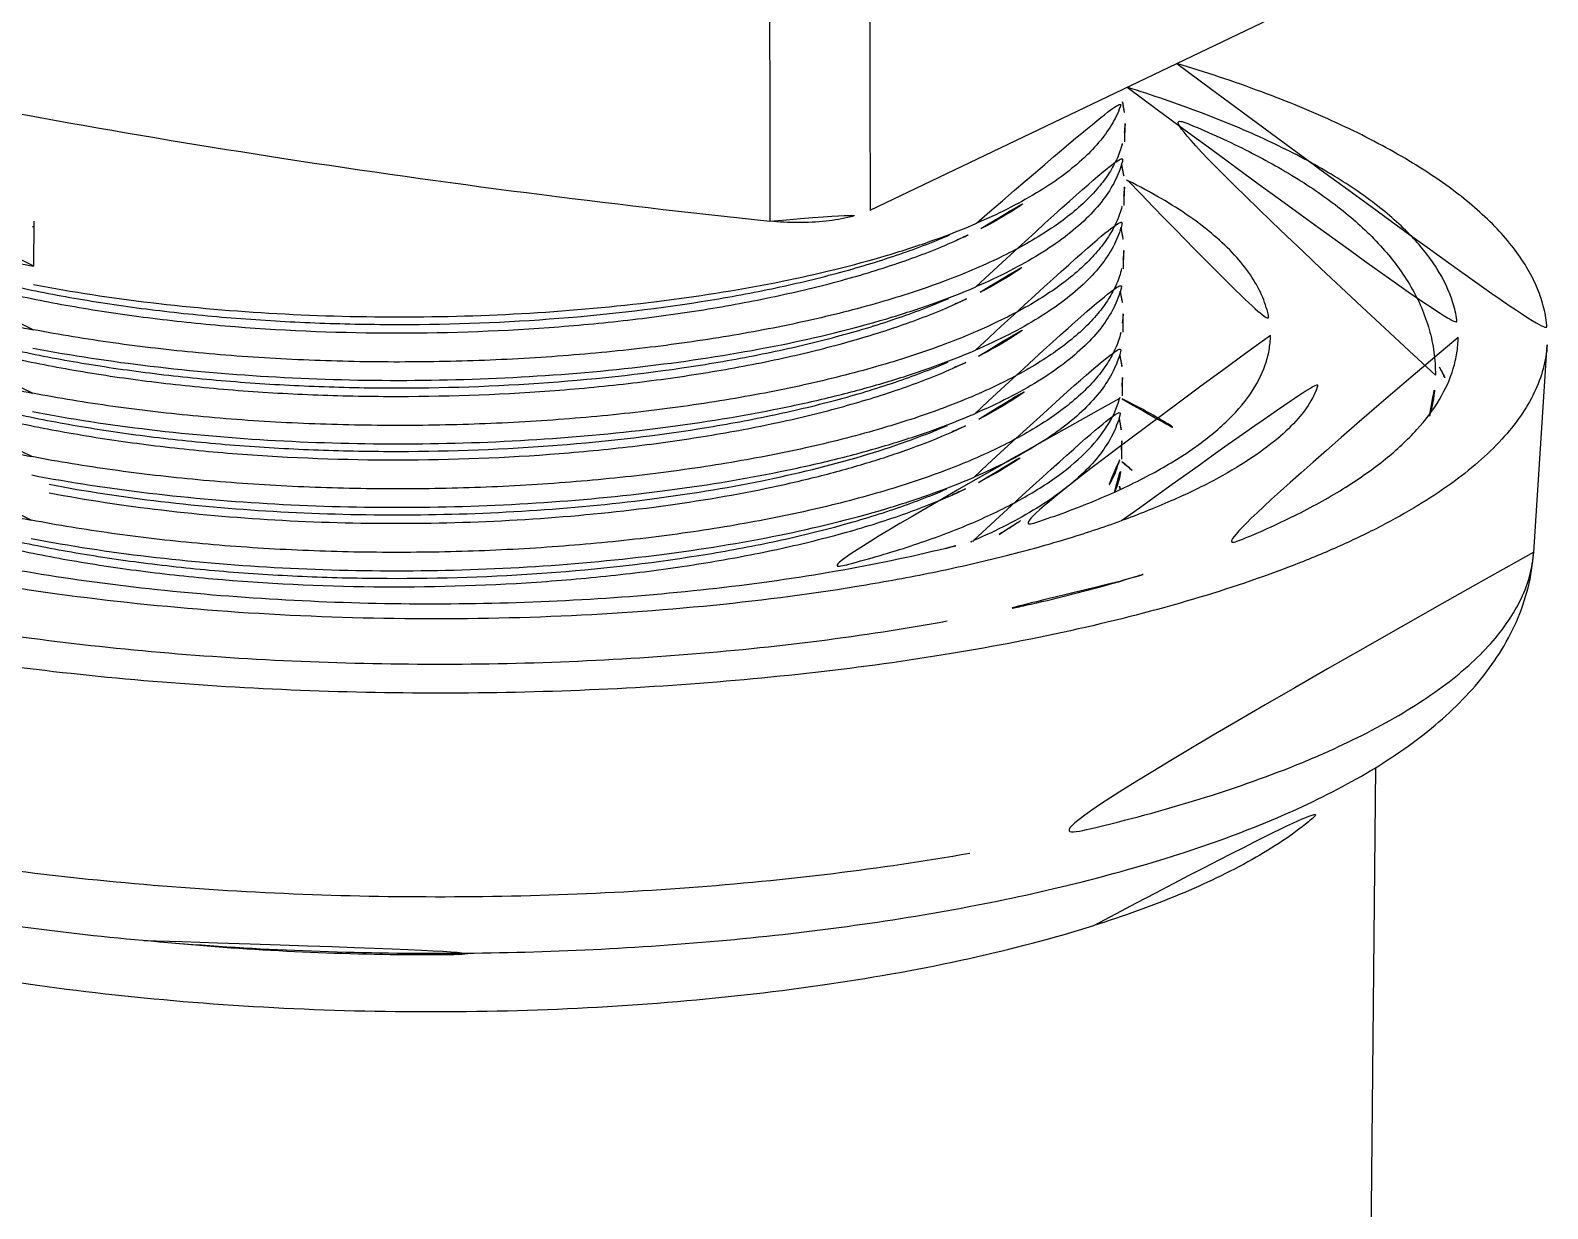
# Model space of a CAD drawing. Extents: x 16296660632 to 16296672714, y -37409619871 to -37409617455.
# Drawn here: x 16296672465.46 to 16296672499.41, y -37409617734.9 to -37409617708.53 of the extents above; entities that cross this region are included whole.
import ezdxf

# ---------------------------------------------------------------- set-up
doc = ezdxf.new("R2010")
doc.units = 0
doc.header["$LTSCALE"] = 10
doc.header["$MEASUREMENT"] = 0
doc.layers.get('0').update_dxf_attribs({"linetype": 'CONTINUOUS'})
doc.layers.add('02___PRT_ALL_AXES', color=7, linetype='CONTINUOUS')

msp = doc.modelspace()

# ---------------------------------------------------------------- linework, layer by layer
at = {"color": 7, "linetype": 'Continuous'}
for p, q in [((16296672484.25094, -37409617712.559158), (16296672494.989229, -37409617707.415253)), ((16296672465.53298, -37409617713.81041), (16296672465.543091, -37409617712.800987)), ((16296672465.49905, -37409617712.923393), (16296672465.524611, -37409617712.928642))]:
    msp.add_line(p, q, dxfattribs=at)
for centre, radius, start, end in [((16296672488.015511, -37409617710.575142), 1.943474, 344.6597788, 346.7234492), ((16296672488.01244, -37409617711.998199), 1.932002, 345.6703214, 346.7078664), ((16296672487.9884, -37409617714.839951), 1.927482, 346.0903314, 346.6953881), ((16296672487.95862, -37409617716.256577), 1.943474, 344.6597788, 346.7234492), ((16296672487.955561, -37409617717.679626), 1.932002, 345.6703214, 346.7078664), ((16296672487.928869, -37409617719.142181), 1.944274, 10.1551402, 15.3302261), ((16296672480.90699, -37409617706.819611), 14.298267, 293.040146, 293.2971586)]:
    msp.add_arc(centre, radius, start, end, dxfattribs=at)
for points, knots in [([(16296672469.85594, -37409617638.882408), (16296672470.415831, -37409617638.667061), (16296672471.53237, -37409617638.297417), (16296672473.236139, -37409617637.984299), (16296672474.914249, -37409617637.96637), (16296672476.544609, -37409617638.270264), (16296672478.09824, -37409617638.934486), (16296672479.533991, -37409617640.001381), (16296672480.77062, -37409617641.513046), (16296672481.583771, -37409617643.065483), (16296672482.127701, -37409617644.473824), (16296672482.495449, -37409617645.631447), (16296672482.81155, -37409617646.851677), (16296672483.175249, -37409617648.569054), (16296672483.52017, -37409617650.811317), (16296672483.7966, -37409617653.586143), (16296672483.970449, -37409617656.439133), (16296672484.0951, -37409617660.32402), (16296672484.1327, -37409617664.240288), (16296672484.154659, -37409617668.171059), (16296672484.17609, -37409617672.111137), (16296672484.19754, -37409617677.038696), (16296672484.21501, -37409617682.954483), (16296672484.22998, -37409617690.848053), (16296672484.23353, -37409617700.716614), (16296672484.23694, -37409617708.612122), (16296672484.25094, -37409617712.559128)], [0, 0, 0, 0, 0.021498016, 0.042040326, 0.061835808, 0.081306368, 0.101050375, 0.121874633, 0.144775849, 0.170431115, 0.184335955, 0.198857121, 0.213933468, 0.229491312, 0.261752134, 0.29517308, 0.32939663, 0.364165571, 0.434458968, 0.469742802, 0.505038251, 0.57566332, 0.646335343, 0.717045755, 0.858548588, 1, 1, 1, 1]), ([(16296672471.04797, -37409617639.771881), (16296672471.56144, -37409617639.677803), (16296672472.59067, -37409617639.566147), (16296672474.131269, -37409617639.679161), (16296672475.620621, -37409617640.097969), (16296672476.77354, -37409617640.731651), (16296672477.619511, -37409617641.414307), (16296672478.224131, -37409617642.039513), (16296672478.77832, -37409617642.770447), (16296672479.27916, -37409617643.601639), (16296672479.72242, -37409617644.526657), (16296672480.245211, -37409617645.89933), (16296672480.76017, -37409617647.775887), (16296672481.19376, -37409617650.171288), (16296672481.49859, -37409617652.696037), (16296672481.69968, -37409617655.308098), (16296672481.83275, -37409617657.977127), (16296672481.91243, -37409617660.682373), (16296672481.94803, -37409617663.407883), (16296672481.966391, -37409617666.143127), (16296672481.98575, -37409617669.796371), (16296672482.005819, -37409617674.365883), (16296672482.02492, -37409617681.682114), (16296672482.02915, -37409617690.833344), (16296672482.007629, -37409617701.816727), (16296672481.99795, -37409617709.140129), (16296672482.005791, -37409617712.800987)], [0, 0, 0, 0, 0.019751842, 0.038963282, 0.058105917, 0.077852675, 0.08824983, 0.099154207, 0.110674242, 0.122883543, 0.135810756, 0.149432415, 0.178414838, 0.209277761, 0.241472339, 0.27459681, 0.308384432, 0.342579012, 0.376994038, 0.411516634, 0.446075686, 0.515225006, 0.584416507, 0.722903075, 0.861482184, 1, 1, 1, 1]), ([(16296672460.882999, -37409617709.552238), (16296672464.28087, -37409617710.260201), (16296672471.299841, -37409617711.512032), (16296672478.37085, -37409617712.417717), (16296672482.005791, -37409617712.800987)], [0, 0, 0, 0, 0.487071401, 1, 1, 1, 1]), ([(16296672465.53298, -37409617713.81041), (16296672465.017981, -37409617713.711693), (16296672464.031561, -37409617713.498306), (16296672462.634939, -37409617713.11335), (16296672461.39316, -37409617712.680649), (16296672460.322399, -37409617712.206558), (16296672459.436331, -37409617711.697609), (16296672458.835791, -37409617711.230324), (16296672458.469, -37409617710.84082), (16296672458.25894, -37409617710.556374), (16296672458.103029, -37409617710.267982), (16296672458.03422, -37409617710.068604), (16296672458.010189, -37409617709.969994)], [0, 0, 0, 0, 0.179478812, 0.345250895, 0.495547443, 0.629180077, 0.745461982, 0.844586117, 0.88818744, 0.928234901, 0.965264993, 1, 1, 1, 1]), ([(16296672486.63307, -37409617712.850304), (16296672487.09304, -37409617712.652222), (16296672487.7421, -37409617712.332809), (16296672488.512329, -37409617711.828461), (16296672488.980579, -37409617711.453079), (16296672489.36256, -37409617711.065567), (16296672489.655821, -37409617710.666992), (16296672489.85774, -37409617710.258926), (16296672489.93071, -37409617709.975891), (16296672489.94982, -37409617709.837029)], [0, 0, 0, 0, 0.322571126, 0.463980689, 0.592342147, 0.708403884, 0.813496209, 0.909715267, 1, 1, 1, 1]), ([(16296672489.895809, -37409617710.130432), (16296672489.90629, -37409617710.170677), (16296672489.9426, -37409617710.330566), (16296672489.95789, -37409617710.495277), (16296672489.956631, -37409617710.617592)], [0, 0, 0, 0, 0.253752675, 1, 1, 1, 1]), ([(16296672489.956631, -37409617710.617592), (16296672489.95628, -37409617710.651329), (16296672489.95108, -37409617710.787064), (16296672489.93047, -37409617710.922142), (16296672489.90704, -37409617711.021477)], [0, 0, 0, 0, 0.248453974, 1, 1, 1, 1]), ([(16296672489.88974, -37409617711.089287), (16296672489.85799, -37409617711.205063), (16296672489.770241, -37409617711.438469), (16296672489.577551, -37409617711.774551), (16296672489.32193, -37409617712.104347), (16296672488.880449, -37409617712.552994), (16296672488.165291, -37409617713.086037), (16296672487.118731, -37409617713.659042), (16296672485.86404, -37409617714.183723), (16296672484.42025, -37409617714.652344), (16296672482.809349, -37409617715.058022), (16296672481.05673, -37409617715.394501), (16296672479.19022, -37409617715.656723), (16296672477.23966, -37409617715.840813), (16296672475.23634, -37409617715.944138), (16296672473.212429, -37409617715.965477), (16296672471.200491, -37409617715.904961), (16296672469.232759, -37409617715.764069), (16296672467.34103, -37409617715.545517), (16296672466.11351, -37409617715.344772), (16296672465.518749, -37409617715.230766)], [0, 0, 0, 0, 0.013956451, 0.028825671, 0.044883939, 0.062333724, 0.101871247, 0.148022836, 0.200772143, 0.25975126, 0.324351082, 0.393786775, 0.467143278, 0.543408618, 0.621501877, 0.700300275, 0.778666053, 0.855458679, 0.929593073, 1, 1, 1, 1]), ([(16296672465.518749, -37409617715.230766), (16296672465.00374, -37409617715.132042), (16296672464.0173, -37409617714.918648), (16296672462.620661, -37409617714.533684), (16296672461.37886, -37409617714.100983), (16296672460.3081, -37409617713.626869), (16296672459.42202, -37409617713.117897), (16296672458.821501, -37409617712.650597), (16296672458.4547, -37409617712.261093), (16296672458.24465, -37409617711.976624), (16296672458.088751, -37409617711.688217), (16296672458.01996, -37409617711.488823), (16296672457.99593, -37409617711.390221)], [0, 0, 0, 0, 0.179480792, 0.345252934, 0.495549033, 0.629180386, 0.745460427, 0.844584243, 0.888186298, 0.928234107, 0.96526458, 1, 1, 1, 1]), ([(16296672486.618851, -37409617714.27066), (16296672486.874439, -37409617714.160599), (16296672487.358, -37409617713.93544), (16296672488.02618, -37409617713.563507), (16296672488.6017, -37409617713.174263), (16296672489.08091, -37409617712.769508), (16296672489.46089, -37409617712.35112), (16296672489.738449, -37409617711.920097), (16296672489.91, -37409617711.478447), (16296672489.950979, -37409617711.175903), (16296672489.952511, -37409617711.028763)], [0, 0, 0, 0, 0.170833417, 0.327169947, 0.46899374, 0.596710233, 0.711350338, 0.814722735, 0.909654095, 1, 1, 1, 1]), ([(16296672489.87809, -37409617711.537514), (16296672489.88916, -37409617711.57885), (16296672489.927509, -37409617711.743027), (16296672489.94372, -37409617711.91243), (16296672489.9424, -37409617712.038162)], [0, 0, 0, 0, 0.253954798, 1, 1, 1, 1]), ([(16296672489.9424, -37409617712.038162), (16296672489.942051, -37409617712.07193), (16296672489.936831, -37409617712.207787), (16296672489.91617, -37409617712.342979), (16296672489.892691, -37409617712.44239)], [0, 0, 0, 0, 0.248449616, 1, 1, 1, 1]), ([(16296672489.884331, -37409617712.476372), (16296672489.854691, -37409617712.592438), (16296672489.771049, -37409617712.826653), (16296672489.583719, -37409617713.164322), (16296672489.332951, -37409617713.495743), (16296672488.897421, -37409617713.9468), (16296672488.18804, -37409617714.482986), (16296672487.146509, -37409617715.059418), (16296672485.89501, -37409617715.587502), (16296672484.452591, -37409617716.059441), (16296672482.84132, -37409617716.468246), (16296672481.086729, -37409617716.80761), (16296672479.21682, -37409617717.072357), (16296672477.2617, -37409617717.258591), (16296672475.25293, -37409617717.363617), (16296672473.222969, -37409617717.386169), (16296672471.20467, -37409617717.32634), (16296672469.23053, -37409617717.185638), (16296672467.332649, -37409617716.966789), (16296672466.10116, -37409617716.765503), (16296672465.50453, -37409617716.651123)], [0, 0, 0, 0, 0.013909454, 0.028705828, 0.044674792, 0.062026792, 0.101366082, 0.147342276, 0.199955186, 0.258844135, 0.323401287, 0.392842095, 0.466247507, 0.54259814, 0.620804862, 0.699736557, 0.77824653, 0.855187196, 0.929464935, 1, 1, 1, 1]), ([(16296672486.73114, -37409617712.969872), (16296672486.99309, -37409617712.836143), (16296672487.477261, -37409617712.563377), (16296672487.92938, -37409617712.238777), (16296672488.12919, -37409617712.071289)], [0, 0, 0, 0, 0.530096463, 1, 1, 1, 1]), ([(16296672465.52886, -37409617714.221352), (16296672466.398161, -37409617714.387993), (16296672468.208, -37409617714.661186), (16296672471.00181, -37409617714.899277), (16296672473.894541, -37409617714.97274), (16296672476.789671, -37409617714.87751), (16296672479.591009, -37409617714.615646), (16296672482.20533, -37409617714.194847), (16296672484.217529, -37409617713.70887), (16296672485.660931, -37409617713.241463), (16296672486.320829, -37409617712.984756), (16296672486.63307, -37409617712.850304)], [0, 0, 0, 0, 0.124131295, 0.256437342, 0.393002056, 0.529705189, 0.662446408, 0.787311723, 0.900780038, 0.952322413, 1, 1, 1, 1]), ([(16296672482.005791, -37409617712.800987), (16296672482.215469, -37409617712.823097), (16296672482.635571, -37409617712.843933), (16296672483.24399, -37409617712.813873), (16296672483.78668, -37409617712.726631), (16296672484.11405, -37409617712.624687), (16296672484.25094, -37409617712.559158)], [0, 0, 0, 0, 0.277526793, 0.552511844, 0.800238387, 1, 1, 1, 1]), ([(16296672486.60463, -37409617715.691002), (16296672486.860241, -37409617715.58094), (16296672487.343821, -37409617715.355766), (16296672488.01206, -37409617714.98381), (16296672488.58761, -37409617714.594521), (16296672489.06683, -37409617714.189743), (16296672489.44681, -37409617713.771294), (16296672489.72434, -37409617713.340233), (16296672489.89584, -37409617712.898552), (16296672489.93679, -37409617712.595978), (16296672489.938299, -37409617712.448807)], [0, 0, 0, 0, 0.170835548, 0.327174959, 0.468998961, 0.596715991, 0.711354755, 0.81472574, 0.909655278, 1, 1, 1, 1]), ([(16296672465.50453, -37409617716.651123), (16296672464.9904, -37409617716.552567), (16296672464.00556, -37409617716.339569), (16296672462.611019, -37409617715.955406), (16296672461.37072, -37409617715.523651), (16296672460.300779, -37409617715.050636), (16296672459.414749, -37409617714.54274), (16296672458.813749, -37409617714.076691), (16296672458.44593, -37409617713.68779), (16296672458.17499, -37409617713.323761), (16296672458.03426, -37409617713.021606), (16296672457.98374, -37409617712.818817)], [0, 0, 0, 0, 0.179388827, 0.345101977, 0.495380095, 0.629038694, 0.745392125, 0.844623117, 0.888283986, 0.928388194, 1, 1, 1, 1]), ([(16296672461.16147, -37409617713.178207), (16296672461.51585, -37409617713.347313), (16296672462.28686, -37409617713.665977), (16296672463.540091, -37409617714.072701), (16296672464.941971, -37409617714.430397), (16296672466.47261, -37409617714.733353), (16296672468.110439, -37409617714.97673), (16296672470.43605, -37409617715.219467), (16296672473.43425, -37409617715.348152), (16296672476.44558, -37409617715.25045), (16296672478.81192, -37409617715.030434), (16296672480.501659, -37409617714.800056), (16296672482.09774, -37409617714.505966), (16296672483.577551, -37409617714.152107), (16296672484.920071, -37409617713.743294), (16296672485.75491, -37409617713.420921), (16296672486.14327, -37409617713.249069)], [0, 0, 0, 0, 0.046209236, 0.098017577, 0.154942744, 0.216365646, 0.281562606, 0.349729601, 0.491461932, 0.6343358, 0.703915921, 0.771065829, 0.834955954, 0.894828979, 0.950022918, 1, 1, 1, 1]), ([(16296672461.352711, -37409617713.077003), (16296672461.71133, -37409617713.240013), (16296672462.487061, -37409617713.547096), (16296672463.741579, -37409617713.939232), (16296672465.136641, -37409617714.283241), (16296672466.65317, -37409617714.573822), (16296672468.27051, -37409617714.806503), (16296672469.966379, -37409617714.977562), (16296672471.717449, -37409617715.08429), (16296672474.09234, -37409617715.138107), (16296672477.02243, -37409617715.040207), (16296672479.87516, -37409617714.723091), (16296672482.017509, -37409617714.333282), (16296672483.477949, -37409617713.989342), (16296672484.80744, -37409617713.592148), (16296672485.6366, -37409617713.279404), (16296672486.0236, -37409617713.112747)], [0, 0, 0, 0, 0.046986327, 0.099372577, 0.156672081, 0.218275472, 0.283479082, 0.351505789, 0.421525862, 0.492674693, 0.634792859, 0.770874182, 0.834595094, 0.894431374, 0.949742002, 1, 1, 1, 1]), ([(16296672486.14327, -37409617713.249069), (16296672486.19416, -37409617713.226547), (16296672486.391979, -37409617713.137482), (16296672486.587481, -37409617713.043243), (16296672486.73114, -37409617712.969872)], [0, 0, 0, 0, 0.256505839, 1, 1, 1, 1]), ([(16296672489.860861, -37409617712.946716), (16296672489.872419, -37409617712.988953), (16296672489.912491, -37409617713.156548), (16296672489.929501, -37409617713.329742), (16296672489.92819, -37409617713.458237)], [0, 0, 0, 0, 0.254127686, 1, 1, 1, 1]), ([(16296672489.92819, -37409617713.458237), (16296672489.927839, -37409617713.492012), (16296672489.922649, -37409617713.627853), (16296672489.902, -37409617713.763046), (16296672489.878531, -37409617713.862473)], [0, 0, 0, 0, 0.248451261, 1, 1, 1, 1]), ([(16296672489.878531, -37409617713.862473), (16296672489.851061, -37409617713.978844), (16296672489.77169, -37409617714.213852), (16296672489.58993, -37409617714.553146), (16296672489.344179, -37409617714.886253), (16296672488.91489, -37409617715.339752), (16296672488.21154, -37409617715.879173), (16296672487.175301, -37409617716.459106), (16296672485.9272, -37409617716.990677), (16296672484.48628, -37409617717.466042), (16296672482.874701, -37409617717.87809), (16296672481.118111, -37409617718.220444), (16296672479.244749, -37409617718.487831), (16296672477.284969, -37409617718.676262), (16296672475.270611, -37409617718.783043), (16296672473.23439, -37409617718.806847), (16296672471.20948, -37409617718.747726), (16296672469.228689, -37409617718.607224), (16296672467.32444, -37409617718.388062), (16296672466.08886, -37409617718.186218), (16296672465.490311, -37409617718.071487)], [0, 0, 0, 0, 0.013864243, 0.028587896, 0.044466217, 0.061717939, 0.100851749, 0.146644453, 0.1991134, 0.257906098, 0.322418965, 0.391864906, 0.465319359, 0.541756479, 0.620079477, 0.699148777, 0.777810615, 0.854906712, 0.929332844, 1, 1, 1, 1]), ([(16296672486.70941, -37409617714.394073), (16296672486.970961, -37409617714.260788), (16296672487.454571, -37409617713.988953), (16296672487.906469, -37409617713.66568), (16296672488.10635, -37409617713.498848)], [0, 0, 0, 0, 0.529961491, 1, 1, 1, 1]), ([(16296672486.59041, -37409617717.111366), (16296672486.84606, -37409617717.001282), (16296672487.32971, -37409617716.776077), (16296672487.99802, -37409617716.40406), (16296672488.573629, -37409617716.014709), (16296672489.052879, -37409617715.60984), (16296672489.432859, -37409617715.191322), (16296672489.71035, -37409617714.760147), (16296672489.881769, -37409617714.318382), (16296672489.922621, -37409617714.015747), (16296672489.92408, -37409617713.868561)], [0, 0, 0, 0, 0.17083926, 0.327179687, 0.469003761, 0.596718705, 0.711354931, 0.814722999, 0.909651781, 1, 1, 1, 1]), ([(16296672465.490311, -37409617718.071487), (16296672464.97637, -37409617717.972961), (16296672463.991899, -37409617717.760048), (16296672462.59782, -37409617717.376083), (16296672461.35784, -37409617716.944511), (16296672460.288071, -37409617716.471733), (16296672459.40205, -37409617715.964088), (16296672458.80093, -37409617715.49826), (16296672458.432911, -37409617715.109558), (16296672458.16173, -37409617714.745743), (16296672458.02072, -37409617714.443718), (16296672457.969971, -37409617714.240997)], [0, 0, 0, 0, 0.179358496, 0.345048785, 0.495316093, 0.62897726, 0.745341527, 0.844590313, 0.888261258, 0.928375288, 1, 1, 1, 1]), ([(16296672461.33849, -37409617714.497353), (16296672461.6971, -37409617714.66037), (16296672462.472851, -37409617714.967438), (16296672463.72735, -37409617715.359589), (16296672465.12241, -37409617715.703613), (16296672466.63895, -37409617715.994171), (16296672468.256281, -37409617716.22683), (16296672469.95216, -37409617716.397926), (16296672471.70322, -37409617716.504646), (16296672474.078119, -37409617716.558456), (16296672477.008209, -37409617716.460579), (16296672479.860941, -37409617716.143448), (16296672482.00329, -37409617715.753616), (16296672483.46373, -37409617715.409721), (16296672484.793221, -37409617715.012512), (16296672485.62237, -37409617714.699753), (16296672486.009371, -37409617714.533096)], [0, 0, 0, 0, 0.0469868, 0.099372517, 0.15667177, 0.218275718, 0.28347938, 0.3515058, 0.421525979, 0.492674979, 0.634793169, 0.770874317, 0.83459526, 0.894432075, 0.949742679, 1, 1, 1, 1]), ([(16296672465.514641, -37409617715.641708), (16296672466.38394, -37409617715.808342), (16296672468.193781, -37409617716.081543), (16296672470.98757, -37409617716.319641), (16296672473.88027, -37409617716.393089), (16296672476.7754, -37409617716.297859), (16296672479.576759, -37409617716.036003), (16296672482.191099, -37409617715.615219), (16296672484.2033, -37409617715.129227), (16296672485.6467, -37409617714.661812), (16296672486.306601, -37409617714.405113), (16296672486.618851, -37409617714.27066)], [0, 0, 0, 0, 0.124131696, 0.256437437, 0.392999238, 0.529701966, 0.662445185, 0.787312265, 0.900779445, 0.952321924, 1, 1, 1, 1]), ([(16296672486.098089, -37409617714.68306), (16296672486.15107, -37409617714.659782), (16296672486.356831, -37409617714.567749), (16296672486.560129, -37409617714.470154), (16296672486.70941, -37409617714.394073)], [0, 0, 0, 0, 0.256729478, 1, 1, 1, 1]), ([(16296672489.848499, -37409617714.37394), (16296672489.859739, -37409617714.415558), (16296672489.898689, -37409617714.580803), (16296672489.91523, -37409617714.751373), (16296672489.913971, -37409617714.877983)], [0, 0, 0, 0, 0.254016321, 1, 1, 1, 1]), ([(16296672461.24114, -37409617714.642807), (16296672461.598351, -37409617714.809181), (16296672462.373341, -37409617715.122528), (16296672463.62985, -37409617715.522507), (16296672465.031361, -37409617715.873703), (16296672466.55829, -37409617716.170593), (16296672468.18936, -37409617716.408501), (16296672469.901621, -37409617716.583618), (16296672471.671009, -37409617716.693024), (16296672474.07173, -37409617716.748421), (16296672476.467529, -37409617716.668243), (16296672478.815121, -37409617716.448624), (16296672480.49165, -37409617716.219528), (16296672482.07585, -37409617715.927727), (16296672483.54566, -37409617715.577003), (16296672484.880461, -37409617715.172089), (16296672485.71122, -37409617714.853073), (16296672486.098089, -37409617714.68306)], [0, 0, 0, 0, 0.046622198, 0.098753803, 0.15590899, 0.217470841, 0.282721138, 0.350866299, 0.421057823, 0.492409408, 0.634936465, 0.704334462, 0.77131704, 0.835070185, 0.894849838, 0.95000362, 1, 1, 1, 1]), ([(16296672489.913971, -37409617714.877983), (16296672489.913639, -37409617714.911858), (16296672489.908449, -37409617715.048149), (16296672489.88773, -37409617715.183792), (16296672489.864149, -37409617715.283524)], [0, 0, 0, 0, 0.248447573, 1, 1, 1, 1]), ([(16296672486.67672, -37409617715.823822), (16296672486.952881, -37409617715.683792), (16296672487.46139, -37409617715.397972), (16296672487.934469, -37409617715.054832), (16296672488.141569, -37409617714.877411)], [0, 0, 0, 0, 0.531709467, 1, 1, 1, 1]), ([(16296672489.85936, -37409617715.303299), (16296672489.83058, -37409617715.419479), (16296672489.748659, -37409617715.65403), (16296672489.56357, -37409617715.992363), (16296672489.31481, -37409617716.324463), (16296672488.88179, -37409617716.776489), (16296672488.17485, -37409617717.313957), (16296672487.135469, -37409617717.8918), (16296672485.885361, -37409617718.421272), (16296672484.443569, -37409617718.894592), (16296672482.83218, -37409617719.304718), (16296672481.07678, -37409617719.645279), (16296672479.2055, -37409617719.911102), (16296672477.248529, -37409617720.098213), (16296672475.23752, -37409617720.203949), (16296672473.205021, -37409617720.227013), (16296672471.18401, -37409617720.167473), (16296672469.20714, -37409617720.026848), (16296672467.30665, -37409617719.807869), (16296672466.07349, -37409617719.606361), (16296672465.476089, -37409617719.491837)], [0, 0, 0, 0, 0.013890921, 0.028657823, 0.04459015, 0.061901635, 0.101157536, 0.147058382, 0.199611519, 0.258461013, 0.323000636, 0.392443803, 0.465868374, 0.542252335, 0.620504658, 0.699492763, 0.778066388, 0.855071898, 0.929411268, 1, 1, 1, 1]), ([(16296672486.57618, -37409617718.531731), (16296672486.831791, -37409617718.421661), (16296672487.315359, -37409617718.196503), (16296672487.98358, -37409617717.824547), (16296672488.559111, -37409617717.435272), (16296672489.03833, -37409617717.030502), (16296672489.41832, -37409617716.612083), (16296672489.69586, -37409617716.181023), (16296672489.86738, -37409617715.739349), (16296672489.908331, -37409617715.436768), (16296672489.909849, -37409617715.289597)], [0, 0, 0, 0, 0.170835021, 0.327170701, 0.468992518, 0.596707276, 0.711346692, 0.814719426, 0.909651947, 1, 1, 1, 1]), ([(16296672465.476089, -37409617719.491837), (16296672464.96109, -37409617719.393112), (16296672463.97467, -37409617719.179733), (16296672462.578051, -37409617718.794777), (16296672461.336269, -37409617718.362083), (16296672460.26552, -37409617717.887993), (16296672459.37944, -37409617717.379028), (16296672458.7789, -37409617716.911751), (16296672458.412109, -37409617716.522263), (16296672458.202049, -37409617716.237808), (16296672458.046141, -37409617715.949409), (16296672457.977329, -37409617715.750023), (16296672457.953291, -37409617715.651443)], [0, 0, 0, 0, 0.179478812, 0.345250895, 0.495547443, 0.629180077, 0.745461982, 0.844586117, 0.88818744, 0.928234901, 0.965264993, 1, 1, 1, 1]), ([(16296672465.50042, -37409617717.062073), (16296672466.369711, -37409617717.228699), (16296672468.179569, -37409617717.501907), (16296672470.973391, -37409617717.740013), (16296672473.866091, -37409617717.813454), (16296672476.761271, -37409617717.718239), (16296672479.562441, -37409617717.456291), (16296672481.78916, -37409617717.098213), (16296672483.44846, -37409617716.72805), (16296672484.585079, -37409617716.421463), (16296672485.632509, -37409617716.082123), (16296672486.292391, -37409617715.82547), (16296672486.60463, -37409617715.691002)], [0, 0, 0, 0, 0.12412803, 0.256432315, 0.392991513, 0.52968905, 0.662428565, 0.787293401, 0.845661516, 0.9007854, 0.952324598, 1, 1, 1, 1]), ([(16296672486.09408, -37409617716.09893), (16296672486.14448, -37409617716.076729), (16296672486.3405, -37409617715.988907), (16296672486.534269, -37409617715.896057), (16296672486.67672, -37409617715.823822)], [0, 0, 0, 0, 0.256393524, 1, 1, 1, 1]), ([(16296672489.83893, -37409617715.811859), (16296672489.849409, -37409617715.852119), (16296672489.88571, -37409617716.011993), (16296672489.900999, -37409617716.176697), (16296672489.89974, -37409617716.299019)], [0, 0, 0, 0, 0.253752675, 1, 1, 1, 1]), ([(16296672461.220261, -37409617716.060059), (16296672461.57744, -37409617716.226677), (16296672462.352539, -37409617716.540573), (16296672463.60952, -37409617716.941177), (16296672465.01186, -37409617717.292908), (16296672466.53994, -37409617717.590263), (16296672468.17243, -37409617717.828568), (16296672470.486719, -37409617718.065247), (16296672473.46694, -37409617718.188538), (16296672476.458561, -37409617718.088371), (16296672478.8083, -37409617717.868134), (16296672480.48608, -37409617717.638527), (16296672482.07126, -37409617717.346077), (16296672483.54166, -37409617716.994637), (16296672484.87665, -37409617716.588913), (16296672485.70734, -37409617716.269257), (16296672486.09408, -37409617716.09893)], [0, 0, 0, 0, 0.046600232, 0.098719718, 0.155872685, 0.217439753, 0.282701685, 0.350864014, 0.492422268, 0.634987719, 0.704398161, 0.771386555, 0.835137686, 0.894905554, 0.950036351, 1, 1, 1, 1]), ([(16296672461.32428, -37409617715.917709), (16296672461.68289, -37409617716.080727), (16296672462.45863, -37409617716.387787), (16296672463.71312, -37409617716.779961), (16296672465.108191, -37409617717.123962), (16296672466.624729, -37409617717.41452), (16296672468.24206, -37409617717.647202), (16296672469.937929, -37409617717.818283), (16296672471.688999, -37409617717.925011), (16296672474.06389, -37409617717.978813), (16296672476.99399, -37409617717.880959), (16296672479.84672, -37409617717.563789), (16296672481.989071, -37409617717.174004), (16296672483.449511, -37409617716.830078), (16296672484.77899, -37409617716.432854), (16296672485.60815, -37409617716.12011), (16296672485.99514, -37409617715.953468)], [0, 0, 0, 0, 0.046986273, 0.099371659, 0.156671519, 0.218275631, 0.283478935, 0.351505401, 0.421525892, 0.492674786, 0.634793256, 0.770874146, 0.834595555, 0.894432441, 0.949742403, 1, 1, 1, 1]), ([(16296672486.68215, -37409617717.234177), (16296672486.97123, -37409617717.086853), (16296672487.50094, -37409617716.786087), (16296672487.990511, -37409617716.421333), (16296672488.202, -37409617716.232513)], [0, 0, 0, 0, 0.533676721, 1, 1, 1, 1]), ([(16296672489.89974, -37409617716.299019), (16296672489.899389, -37409617716.332764), (16296672489.894199, -37409617716.468491), (16296672489.873581, -37409617716.603569), (16296672489.850149, -37409617716.702904)], [0, 0, 0, 0, 0.248453974, 1, 1, 1, 1]), ([(16296672489.832861, -37409617716.770729), (16296672489.77338, -37409617716.987587), (16296672489.56391, -37409617717.431801), (16296672489.054029, -37409617718.033577), (16296672488.346411, -37409617718.605026), (16296672487.44939, -37409617719.142479), (16296672486.373249, -37409617719.641418), (16296672485.131109, -37409617720.096069), (16296672483.738911, -37409617720.500793), (16296672482.75655, -37409617720.726151), (16296672482.24428, -37409617720.830688)], [0, 0, 0, 0, 0.075598682, 0.162224311, 0.263197673, 0.380009937, 0.512923358, 0.661376794, 0.824247164, 1, 1, 1, 1]), ([(16296672486.56196, -37409617719.95208), (16296672486.817551, -37409617719.842018), (16296672487.301109, -37409617719.616882), (16296672487.96929, -37409617719.244926), (16296672488.544809, -37409617718.85569), (16296672489.024019, -37409617718.450943), (16296672489.404011, -37409617718.032547), (16296672489.681561, -37409617717.601517), (16296672489.853109, -37409617717.159882), (16296672489.894091, -37409617716.857338), (16296672489.89562, -37409617716.710167)], [0, 0, 0, 0, 0.170833417, 0.327169947, 0.46899374, 0.596710233, 0.711350338, 0.814722735, 0.909654095, 1, 1, 1, 1]), ([(16296672465.4862, -37409617718.482422), (16296672466.355499, -37409617718.649063), (16296672468.16538, -37409617718.922272), (16296672470.95923, -37409617719.160362), (16296672473.851959, -37409617719.233803), (16296672476.747129, -37409617719.138588), (16296672479.548269, -37409617718.876648), (16296672481.77495, -37409617718.518562), (16296672483.43424, -37409617718.148392), (16296672484.57086, -37409617717.841812), (16296672485.61829, -37409617717.502487), (16296672486.27817, -37409617717.245827), (16296672486.59041, -37409617717.111366)], [0, 0, 0, 0, 0.124128941, 0.256434928, 0.39299672, 0.529693911, 0.662430225, 0.787293429, 0.84566137, 0.900785443, 0.952325006, 1, 1, 1, 1]), ([(16296672489.821211, -37409617717.218941), (16296672489.83227, -37409617717.260277), (16296672489.870621, -37409617717.424454), (16296672489.886829, -37409617717.593857), (16296672489.885521, -37409617717.719597)], [0, 0, 0, 0, 0.253954798, 1, 1, 1, 1]), ([(16296672465.87553, -37409617718.880539), (16296672466.70953, -37409617719.039726), (16296672468.446119, -37409617719.300087), (16296672471.12668, -37409617719.524979), (16296672473.901529, -37409617719.59095), (16296672476.67701, -37409617719.494171), (16296672479.359461, -37409617719.236633), (16296672481.489229, -37409617718.887207), (16296672483.0737, -37409617718.526993), (16296672484.15695, -37409617718.229233), (16296672485.153351, -37409617717.90007), (16296672485.780109, -37409617717.651207), (16296672486.076229, -37409617717.520882)], [0, 0, 0, 0, 0.124348436, 0.256917541, 0.393732243, 0.530614662, 0.66340731, 0.788150439, 0.84638339, 0.901319625, 0.952617275, 1, 1, 1, 1]), ([(16296672465.87743, -37409617718.691147), (16296672466.70529, -37409617718.849182), (16296672468.428801, -37409617719.108093), (16296672471.08927, -37409617719.333099), (16296672473.844021, -37409617719.401466), (16296672476.601311, -37409617719.309334), (16296672479.269661, -37409617719.058617), (16296672481.760441, -37409617718.656631), (16296672483.677971, -37409617718.192841), (16296672485.0539, -37409617717.746887), (16296672485.68314, -37409617717.502068), (16296672485.98093, -37409617717.373817)], [0, 0, 0, 0, 0.124077996, 0.256330281, 0.392847926, 0.529521146, 0.662256322, 0.787147504, 0.900678564, 0.952265956, 1, 1, 1, 1]), ([(16296672486.076229, -37409617717.520882), (16296672486.128731, -37409617717.497787), (16296672486.332661, -37409617717.406433), (16296672486.534161, -37409617717.309608), (16296672486.68215, -37409617717.234177)], [0, 0, 0, 0, 0.256665545, 1, 1, 1, 1]), ([(16296672486.67425, -37409617718.651321), (16296672486.936199, -37409617718.51757), (16296672487.42037, -37409617718.244812), (16296672487.872499, -37409617717.920197), (16296672488.0723, -37409617717.752724)], [0, 0, 0, 0, 0.530096463, 1, 1, 1, 1]), ([(16296672489.885521, -37409617717.719597), (16296672489.88517, -37409617717.753357), (16296672489.87994, -37409617717.889214), (16296672489.85928, -37409617718.024406), (16296672489.8358, -37409617718.123833)], [0, 0, 0, 0, 0.248449616, 1, 1, 1, 1]), ([(16296672489.82745, -37409617718.157799), (16296672489.790489, -37409617718.30249), (16296672489.67808, -37409617718.595772), (16296672489.511, -37409617718.860611), (16296672489.414289, -37409617718.990623)], [0, 0, 0, 0, 0.479621078, 1, 1, 1, 1]), ([(16296672489.71814, -37409617718.875603), (16296672489.76963, -37409617718.756073), (16296672489.850389, -37409617718.511703), (16296672489.880119, -37409617718.255676), (16296672489.881411, -37409617718.130249)], [0, 0, 0, 0, 0.509188837, 1, 1, 1, 1]), ([(16296672465.47197, -37409617719.902779), (16296672466.34127, -37409617720.069397), (16296672468.151119, -37409617720.342621), (16296672470.94492, -37409617720.580711), (16296672473.83765, -37409617720.654167), (16296672476.73279, -37409617720.558929), (16296672479.534121, -37409617720.297073), (16296672482.148439, -37409617719.876282), (16296672484.160641, -37409617719.390282), (16296672485.60404, -37409617718.922867), (16296672486.263941, -37409617718.666191), (16296672486.57618, -37409617718.531731)], [0, 0, 0, 0, 0.124131295, 0.256437342, 0.393002056, 0.529705189, 0.662446408, 0.787311723, 0.900780038, 0.952322413, 1, 1, 1, 1]), ([(16296672461.10458, -37409617718.859627), (16296672461.458969, -37409617719.028748), (16296672462.229971, -37409617719.347397), (16296672463.4832, -37409617719.754143), (16296672464.88508, -37409617720.111816), (16296672466.41573, -37409617720.414772), (16296672468.053551, -37409617720.658157), (16296672470.379169, -37409617720.900887), (16296672473.377359, -37409617721.029579), (16296672476.388691, -37409617720.931877), (16296672478.755039, -37409617720.711853), (16296672480.444771, -37409617720.481483), (16296672482.04085, -37409617720.187401), (16296672483.52066, -37409617719.833527), (16296672484.86318, -37409617719.424721), (16296672485.698021, -37409617719.102364), (16296672486.08638, -37409617718.930489)], [0, 0, 0, 0, 0.046209236, 0.098017577, 0.154942744, 0.216365646, 0.281562606, 0.349729601, 0.491461932, 0.6343358, 0.703915921, 0.771065829, 0.834955954, 0.894828979, 0.950022918, 1, 1, 1, 1]), ([(16296672461.29582, -37409617718.758423), (16296672461.65444, -37409617718.921432), (16296672462.43017, -37409617719.228539), (16296672463.68469, -37409617719.620667), (16296672465.07975, -37409617719.964668), (16296672466.596279, -37409617720.255249), (16296672468.213619, -37409617720.487923), (16296672469.909491, -37409617720.658997), (16296672471.660561, -37409617720.765717), (16296672474.03545, -37409617720.819542), (16296672476.96554, -37409617720.721642), (16296672479.818279, -37409617720.404518), (16296672481.960621, -37409617720.014709), (16296672483.421061, -37409617719.670776), (16296672484.750549, -37409617719.273567), (16296672485.57971, -37409617718.960823), (16296672485.966709, -37409617718.794182)], [0, 0, 0, 0, 0.046986327, 0.099372577, 0.156672081, 0.218275472, 0.283479082, 0.351505789, 0.421525862, 0.492674693, 0.634792859, 0.770874182, 0.834595094, 0.894431374, 0.949742002, 1, 1, 1, 1]), ([(16296672486.08638, -37409617718.930489), (16296672486.13727, -37409617718.907982), (16296672486.335091, -37409617718.818916), (16296672486.53059, -37409617718.724663), (16296672486.67425, -37409617718.651321)], [0, 0, 0, 0, 0.256505839, 1, 1, 1, 1]), ([(16296672487.13822, -37409617719.810661), (16296672487.223141, -37409617719.760986), (16296672487.538891, -37409617719.569023), (16296672487.84127, -37409617719.35405), (16296672488.049459, -37409617719.180267)], [0, 0, 0, 0, 0.266208317, 1, 1, 1, 1]), ([(16296672462.933981, -37409617728.237892), (16296672463.87286, -37409617728.400726), (16296672465.79529, -37409617728.683594), (16296672468.73628, -37409617728.980362), (16296672471.75647, -37409617729.155342), (16296672474.809271, -37409617729.205887), (16296672477.84712, -37409617729.131302), (16296672480.822929, -37409617728.932587), (16296672483.69117, -37409617728.612556), (16296672486.40922, -37409617728.175423), (16296672488.938761, -37409617727.626343), (16296672491.247299, -37409617726.970291), (16296672493.310289, -37409617726.209824), (16296672495.11157, -37409617725.34166), (16296672496.41464, -37409617724.496193), (16296672497.29484, -37409617723.741386), (16296672497.86508, -37409617723.140961), (16296672498.3482, -37409617722.485802), (16296672498.73167, -37409617721.775322), (16296672498.99811, -37409617721.011711), (16296672499.082411, -37409617720.477577), (16296672499.10006, -37409617720.207817)], [0, 0, 0, 0, 0.07233596, 0.147438077, 0.224321746, 0.301919043, 0.379147342, 0.454933349, 0.528250046, 0.598153238, 0.663825386, 0.724631496, 0.78019698, 0.830522904, 0.876159753, 0.897607601, 0.918420407, 0.93888501, 0.959222507, 0.979478489, 1, 1, 1, 1]), ([(16296672499.10005, -37409617720.207817), (16296672499.088619, -37409617720.382736), (16296672499.02873, -37409617720.738693), (16296672498.83386, -37409617721.260193), (16296672498.535509, -37409617721.773193), (16296672498.136141, -37409617722.275787), (16296672497.637939, -37409617722.766853), (16296672497.043039, -37409617723.244911), (16296672496.35376, -37409617723.708504), (16296672495.572769, -37409617724.15596), (16296672494.703119, -37409617724.585617), (16296672493.389, -37409617725.149887), (16296672491.544889, -37409617725.790207), (16296672489.10918, -37409617726.441238), (16296672487.383511, -37409617726.791382), (16296672486.480961, -37409617726.950699)], [0, 0, 0, 0, 0.034937015, 0.071393617, 0.110388781, 0.152721541, 0.198970246, 0.249522842, 0.304614454, 0.364360718, 0.428784023, 0.497833152, 0.649285594, 0.817337571, 1, 1, 1, 1]), ([(16296672489.256571, -37409617728.564293), (16296672489.909519, -37409617728.358902), (16296672491.11833, -37409617727.929001), (16296672492.519791, -37409617727.267387), (16296672493.46393, -37409617726.692902), (16296672494.214899, -37409617726.147392), (16296672494.699129, -37409617725.681839), (16296672494.955021, -37409617725.347343)], [0, 0, 0, 0, 0.309797741, 0.579896087, 0.699689805, 0.809384282, 1, 1, 1, 1]), ([(16296672486.480961, -37409617726.950699), (16296672485.46768, -37409617727.129547), (16296672483.379259, -37409617727.436783), (16296672480.16802, -37409617727.74826), (16296672476.842871, -37409617727.918182), (16296672473.46393, -37409617727.943367), (16296672470.092199, -37409617727.823311), (16296672466.788509, -37409617727.560226), (16296672463.612539, -37409617727.159012), (16296672461.553829, -37409617726.792961), (16296672460.55777, -37409617726.585426)], [0, 0, 0, 0, 0.118436426, 0.242838699, 0.371232535, 0.501545351, 0.631658277, 0.759457467, 0.88288635, 1, 1, 1, 1]), ([(16296672462.36204, -37409617729.336502), (16296672463.43886, -37409617729.560867), (16296672465.67646, -37409617729.941818), (16296672469.132919, -37409617730.315804), (16296672472.720579, -37409617730.502998), (16296672476.339069, -37409617730.49791), (16296672479.887341, -37409617730.300774), (16296672483.26659, -37409617729.917397), (16296672486.38257, -37409617729.359154), (16296672488.34222, -37409617728.851898), (16296672489.256571, -37409617728.564293)], [0, 0, 0, 0, 0.121568273, 0.250644706, 0.384048938, 0.518422535, 0.650378364, 0.776617158, 0.894061736, 1, 1, 1, 1]), ([(16296672467.998631, -37409617728.899452), (16296672469.886761, -37409617729.094322), (16296672473.68515, -37409617729.302094), (16296672477.48723, -37409617729.180313), (16296672479.38129, -37409617729.028481)], [0, 0, 0, 0, 0.499739654, 1, 1, 1, 1])]:
    msp.add_open_spline(points, degree=3, knots=knots, dxfattribs=at)
at = {"layer": '02___PRT_ALL_AXES', "color": 7, "linetype": 'Continuous'}
for p, q in [((16296672489.952551, -37409617711.02803), (16296672489.956659, -37409617710.617088)), ((16296672489.93832, -37409617712.44838), (16296672489.94244, -37409617712.037453)), ((16296672489.924101, -37409617713.868736), (16296672489.928221, -37409617713.457802)), ((16296672489.90988, -37409617715.289101), (16296672489.914, -37409617714.878159)), ((16296672499.10006, -37409617720.207817), (16296672499.40353, -37409617715.567596)), ((16296672489.89566, -37409617716.70945), (16296672489.899771, -37409617716.298523)), ((16296672489.881439, -37409617718.129807), (16296672489.88555, -37409617717.71888)), ((16296672486.57197, -37409617719.961487), (16296672486.527149, -37409617719.973572)), ((16296672495.562651, -37409617725.028603), (16296672495.4146, -37409617739.814499))]:
    msp.add_line(p, q, dxfattribs=at)
for centre, radius, start, end in [((16296672483.741119, -37409617724.54982), 14.126287, 63.5790139, 64.0311351), ((16296672493.79212, -37409617717.917648), 3.692047, 28.3429522, 32.6353833), ((16296672478.77129, -37409617691.100853), 29.896269, 283.8798007, 285.0359412), ((16296672481.803631, -37409617692.775513), 29.213609, 285.9621765, 288.7372794)]:
    msp.add_arc(centre, radius, start, end, dxfattribs=at)
for points, knots in [([(16296672491.114229, -37409617709.272041), (16296672491.754169, -37409617709.465813), (16296672492.96648, -37409617709.86924), (16296672494.652929, -37409617710.560112), (16296672496.108391, -37409617711.302162), (16296672497.31749, -37409617712.087624), (16296672498.139111, -37409617712.797989), (16296672498.64739, -37409617713.384521), (16296672498.94478, -37409617713.814072), (16296672499.171419, -37409617714.248596), (16296672499.32613, -37409617714.687073), (16296672499.40781, -37409617715.12793), (16296672499.413019, -37409617715.422569), (16296672499.40353, -37409617715.567627)], [0, 0, 0, 0, 0.181528877, 0.346618447, 0.494355907, 0.624404167, 0.737253445, 0.787768114, 0.834773065, 0.878775358, 0.920429706, 0.96053446, 1, 1, 1, 1]), ([(16296672489.999479, -37409617709.806328), (16296672490.56078, -37409617709.98085), (16296672491.625059, -37409617710.34333), (16296672493.10755, -37409617710.960533), (16296672494.39142, -37409617711.621132), (16296672495.4645, -37409617712.318848), (16296672496.31711, -37409617713.048737), (16296672496.94125, -37409617713.806793), (16296672497.268669, -37409617714.47802), (16296672497.39192, -37409617715.010353), (16296672497.410419, -37409617715.272621), (16296672497.409121, -37409617715.40197)], [0, 0, 0, 0, 0.179917442, 0.343890031, 0.491103038, 0.621264861, 0.734827423, 0.833336613, 0.9199309, 0.960408181, 1, 1, 1, 1]), ([(16296672496.900181, -37409617716.248367), (16296672496.901831, -37409617716.075943), (16296672496.880421, -37409617715.730347), (16296672496.773239, -37409617715.221962), (16296672496.597059, -37409617714.731178), (16296672496.277731, -37409617714.101067), (16296672495.72794, -37409617713.366669), (16296672494.888281, -37409617712.581718), (16296672493.87789, -37409617711.867317), (16296672492.70476, -37409617711.210716), (16296672491.373489, -37409617710.606651), (16296672490.42259, -37409617710.251984), (16296672489.92345, -37409617710.081528)], [0, 0, 0, 0, 0.052280818, 0.10454416, 0.157027724, 0.209922885, 0.31824435, 0.433044446, 0.557167731, 0.692523992, 0.840079569, 1, 1, 1, 1]), ([(16296672490.026779, -37409617711.899017), (16296672490.27541, -37409617712.022568), (16296672490.744921, -37409617712.273483), (16296672491.390499, -37409617712.681717), (16296672491.94359, -37409617713.103577), (16296672492.4014, -37409617713.537277), (16296672492.761471, -37409617713.981354), (16296672493.021259, -37409617714.434578), (16296672493.17762, -37409617714.895042), (16296672493.210859, -37409617715.20771), (16296672493.20933, -37409617715.359917)], [0, 0, 0, 0, 0.168870463, 0.323520936, 0.464139625, 0.591323757, 0.706216567, 0.810674852, 0.907411144, 1, 1, 1, 1]), ([(16296672499.40353, -37409617715.567627), (16296672499.39167, -37409617715.748894), (16296672499.32855, -37409617716.118073), (16296672499.122231, -37409617716.65834), (16296672498.80607, -37409617717.189293), (16296672498.38283, -37409617717.709007), (16296672497.854891, -37409617718.216202), (16296672497.224581, -37409617718.709381), (16296672496.49448, -37409617719.186897), (16296672495.667549, -37409617719.646927), (16296672494.747181, -37409617720.0877), (16296672493.357229, -37409617720.665031), (16296672491.40942, -37409617721.316513), (16296672488.841101, -37409617721.972931), (16296672486.016899, -37409617722.514603), (16296672482.985029, -37409617722.931923), (16296672479.79722, -37409617723.217499), (16296672476.50819, -37409617723.366203), (16296672473.17445, -37409617723.375397), (16296672469.853371, -37409617723.244873), (16296672466.60202, -37409617722.976967), (16296672463.47637, -37409617722.576408), (16296672461.449841, -37409617722.214561), (16296672460.468769, -37409617722.010147)], [0, 0, 0, 0, 0.013120692, 0.026837172, 0.041548636, 0.057564773, 0.075106633, 0.094319831, 0.115289947, 0.138055829, 0.162620277, 0.18895772, 0.246725964, 0.31077931, 0.38030248, 0.454321255, 0.531744358, 0.611397735, 0.692055186, 0.772467616, 0.85139147, 0.927616656, 1, 1, 1, 1]), ([(16296672493.20933, -37409617715.359917), (16296672493.20822, -37409617715.470337), (16296672493.18718, -37409617715.694054), (16296672493.06823, -37409617716.147018), (16296672492.764971, -37409617716.714592), (16296672492.19862, -37409617717.348038), (16296672491.43158, -37409617717.95192), (16296672490.471279, -37409617718.522583), (16296672489.327, -37409617719.055588), (16296672488.010509, -37409617719.545372), (16296672487.068239, -37409617719.827278), (16296672486.57197, -37409617719.961487)], [0, 0, 0, 0, 0.038843065, 0.078623269, 0.164127191, 0.262090615, 0.375650604, 0.506260497, 0.654239917, 0.819146187, 1, 1, 1, 1]), ([(16296672497.409121, -37409617715.40197), (16296672497.407949, -37409617715.51889), (16296672497.388359, -37409617715.755074), (16296672497.27911, -37409617716.232101), (16296672497.00251, -37409617716.831627), (16296672496.478609, -37409617717.512123), (16296672495.765221, -37409617718.16729), (16296672494.86842, -37409617718.794319), (16296672493.79497, -37409617719.389801), (16296672492.553169, -37409617719.949348), (16296672491.65963, -37409617720.280617), (16296672491.18788, -37409617720.440849)], [0, 0, 0, 0, 0.041558478, 0.083880272, 0.173428913, 0.273530104, 0.387267028, 0.516366041, 0.661568704, 0.822926965, 1, 1, 1, 1]), ([(16296672497.041571, -37409617716.164848), (16296672497.05411, -37409617716.188164), (16296672497.10244, -37409617716.280533), (16296672497.146429, -37409617716.375153), (16296672497.176491, -37409617716.446869)], [0, 0, 0, 0, 0.25399014, 1, 1, 1, 1]), ([(16296672489.87776, -37409617719.503677), (16296672490.2502, -37409617719.368446), (16296672490.789261, -37409617719.155968), (16296672491.47221, -37409617718.843842), (16296672492.06547, -37409617718.544937), (16296672492.70908, -37409617718.170273), (16296672493.344801, -37409617717.707336), (16296672493.807369, -37409617717.266289), (16296672494.107611, -37409617716.869057), (16296672494.262369, -37409617716.525917), (16296672494.30335, -37409617716.315117), (16296672494.304319, -37409617716.223038)], [0, 0, 0, 0, 0.207549995, 0.303234807, 0.393249963, 0.555450639, 0.692786536, 0.804192704, 0.889212571, 0.95175759, 1, 1, 1, 1]), ([(16296672496.772301, -37409617717.16275), (16296672496.812969, -37409617717.014038), (16296672496.87598, -37409617716.711151), (16296672496.89872, -37409617716.402603), (16296672496.900181, -37409617716.248367)], [0, 0, 0, 0, 0.499907, 1, 1, 1, 1]), ([(16296672489.891029, -37409617716.78035), (16296672490.204981, -37409617716.933693), (16296672490.78937, -37409617717.245712), (16296672491.342421, -37409617717.611671), (16296672491.59144, -37409617717.800102)], [0, 0, 0, 0, 0.528048418, 1, 1, 1, 1]), ([(16296672489.88518, -37409617718.182381), (16296672489.92528, -37409617718.215088), (16296672490.077801, -37409617718.342903), (16296672490.223339, -37409617718.479156), (16296672490.32551, -37409617718.585167)], [0, 0, 0, 0, 0.260041774, 1, 1, 1, 1]), ([(16296672462.72846, -37409617720.569862), (16296672463.831129, -37409617720.799606), (16296672466.12912, -37409617721.186043), (16296672469.6824, -37409617721.553947), (16296672473.371469, -37409617721.720757), (16296672477.077761, -37409617721.680603), (16296672480.68236, -37409617721.434937), (16296672483.563419, -37409617721.059372), (16296672485.724331, -37409617720.656998), (16296672487.212919, -37409617720.318657), (16296672488.59063, -37409617719.941032), (16296672489.463341, -37409617719.654129), (16296672489.87776, -37409617719.503677)], [0, 0, 0, 0, 0.123122162, 0.254477683, 0.390270695, 0.526566532, 0.659421426, 0.784988158, 0.843898737, 0.899641575, 0.951805605, 1, 1, 1, 1]), ([(16296672485.943001, -37409617720.124191), (16296672485.133249, -37409617720.324448), (16296672483.43239, -37409617720.674873), (16296672480.77322, -37409617721.05127), (16296672477.953671, -37409617721.292618), (16296672475.039671, -37409617721.393013), (16296672472.099239, -37409617721.349922), (16296672469.201111, -37409617721.164413), (16296672466.41309, -37409617720.840958), (16296672464.60767, -37409617720.527649), (16296672463.73691, -37409617720.346207)], [0, 0, 0, 0, 0.111892103, 0.232720866, 0.360070081, 0.491306705, 0.623674695, 0.754382615, 0.880689087, 1, 1, 1, 1]), ([(16296672489.83749, -37409617720.862732), (16296672489.22274, -37409617721.039352), (16296672487.940809, -37409617721.367638), (16296672486.64467, -37409617721.633377), (16296672485.97287, -37409617721.7565)], [0, 0, 0, 0, 0.48360404, 1, 1, 1, 1]), ([(16296672485.97287, -37409617721.7565), (16296672485.023161, -37409617721.930557), (16296672483.062469, -37409617722.230278), (16296672480.043091, -37409617722.536659), (16296672476.909691, -37409617722.70787), (16296672473.72056, -37409617722.74057), (16296672470.534941, -37409617722.63414), (16296672467.41201, -37409617722.390579), (16296672464.40984, -37409617722.01458), (16296672462.46409, -37409617721.669479), (16296672461.52301, -37409617721.473396)], [0, 0, 0, 0, 0.117817321, 0.241889746, 0.370195307, 0.500604548, 0.630935833, 0.759009391, 0.882699949, 1, 1, 1, 1])]:
    msp.add_open_spline(points, degree=3, knots=knots, dxfattribs=at)

doc.saveas('drawing.dxf')
